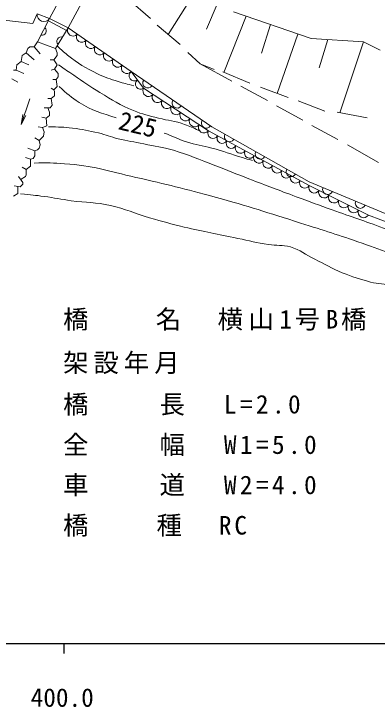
# Model space of a CAD drawing. Units: millimetres, scale not verified. Extents: x 40000 to 680000, y 20000 to 380000.
# Drawn here: x 463068 to 498944, y 198715 to 267142 of the extents above; entities that cross this region are included whole.
import ezdxf
from ezdxf.enums import TextEntityAlignment as Align

# ---------------------------------------------------------------- set-up
doc = ezdxf.new("R2010")
doc.units = ezdxf.units.MM
doc.header["$LTSCALE"] = 1000
for name, color, linetype, lineweight in [('M-BGD', 7, 'Continuous', 13), ('M-STR-HTXT', 7, 'Continuous', 13), ('M-TTL-BAND', 7, 'Continuous', 25)]:
    doc.layers.add(name, color=color, linetype=linetype, lineweight=lineweight)
doc.styles.add('ＭＳ ゴシック', font='')
doc.styles.get('ＭＳ ゴシック').set_extended_font_data('MS Gothic')

msp = doc.modelspace()

# ---------------------------------------------------------------- linework, layer by layer
at = {"layer": 'M-BGD'}
for p, q in [((466603, 266674), (469170, 271590)), ((468431, 265765), (470899, 270390)), ((480846, 269149), (478303, 265117)), ((476569, 266681), (474361, 268636)), ((483150, 268089), (482098, 265633)), ((456977, 267073), (464926, 266190)), ((464926, 266190), (465368, 267137)), ((465368, 267137), (466603, 266674)), ((486021, 266912), (483788, 261368)), ((484755, 267350), (492420, 264701)), ((465388, 264369), (466603, 266674)), ((466479, 266438), (468266, 265494)), ((466603, 266674), (468431, 265765)), ((468431, 265765), (467175, 263709)), ((468431, 265765), (474652, 261450)), ((479492, 264115), (477221, 266029)), ((488425, 266082), (487511, 263279)), ((491116, 265151), (489070, 259296)), ((465388, 264369), (465058, 263878)), ((467175, 263709), (465388, 264369)), ((492420, 264701), (497593, 264385)), ((494067, 264600), (493211, 261828)), ((497593, 264385), (495250, 257374)), ((497593, 264385), (499234, 263565)), ((464465, 263709), (464296, 263285)), ((464635, 263878), (464465, 263709)), ((465058, 263878), (464635, 263878)), ((465058, 263878), (465651, 263201)), ((467175, 263709), (467344, 263285)), ((463873, 263031), (463788, 262439)), ((464296, 263285), (463873, 263031)), ((464296, 263285), (465058, 262608)), ((467344, 263031), (467005, 262608)), ((467344, 263285), (467344, 263031)), ((481469, 262194), (480249, 263316)), ((463365, 262100), (463280, 261592)), ((463788, 262439), (463365, 262100)), ((463788, 262439), (464550, 262100)), ((466667, 262608), (467005, 262608)), ((467005, 262608), (467344, 262100)), ((467344, 262100), (467090, 261677)), ((484588, 260498), (481469, 262194)), ((481469, 262194), (482840, 261658)), ((463280, 261592), (463026, 261592)), ((464042, 261253), (463280, 261592)), ((467090, 261677), (466751, 261592)), ((467090, 261677), (467429, 261253)), ((474652, 261450), (475872, 259793)), ((474652, 261450), (482611, 255999)), ((483695, 261406), (486373, 260312)), ((462857, 260745), (463449, 260407)), ((467429, 260915), (467259, 260661)), ((467429, 261253), (467429, 260915)), ((466921, 260661), (467259, 260661)), ((467259, 260661), (467344, 259983)), ((466751, 259814), (467005, 259645)), ((467344, 259983), (467005, 259645)), ((467005, 259645), (467090, 259475)), ((467090, 259475), (467090, 259052)), ((475872, 259793), (482279, 255594)), ((488107, 258591), (485486, 260007)), ((487410, 259905), (490158, 258896)), ((464656, 258754), (463783, 256208)), ((466751, 258798), (466413, 258798)), ((467090, 259052), (466751, 258798)), ((466751, 258798), (466836, 258121)), ((466836, 258121), (466667, 257867)), ((491612, 256656), (488991, 258072)), ((491154, 258574), (493775, 257522)), ((466667, 257867), (466074, 257867)), ((466413, 257867), (466582, 257443)), ((466582, 257443), (466582, 257105)), ((494981, 257424), (497953, 256877)), ((463783, 256208), (463961, 257221)), ((463783, 256208), (464264, 257117)), ((465820, 256935), (466243, 256851)), ((466582, 257105), (466243, 256851)), ((466243, 256851), (466328, 256089)), ((465905, 255919), (465481, 256004)), ((466328, 256089), (465905, 255919)), ((465905, 255919), (466074, 255496)), ((482611, 255999), (492218, 250573)), ((495075, 254736), (492481, 256110)), ((466074, 255496), (465989, 255073)), ((482279, 255594), (492231, 250205)), ((465143, 254903), (465566, 254649)), ((465989, 255073), (465566, 254649)), ((465566, 254649), (465651, 254226)), ((465143, 253633), (464465, 253887)), ((465566, 253887), (465397, 253718)), ((465651, 254226), (465566, 253887)), ((499081, 252484), (496007, 254206)), ((465397, 253718), (465143, 253633)), ((465143, 253633), (465143, 253125)), ((464719, 252787), (464211, 252956)), ((464973, 252871), (464719, 252787)), ((464719, 252787), (464719, 252109)), ((465143, 253125), (464973, 252871)), ((463873, 252025), (464296, 251771)), ((464719, 252109), (464296, 251771)), ((464296, 251263), (464211, 251093)), ((464296, 251771), (464296, 251263)), ((463534, 251093), (463957, 250501)), ((464211, 251093), (463788, 250839)), ((463957, 250501), (463957, 250331)), ((492218, 250573), (505635, 244948)), ((463703, 250077), (463111, 250162)), ((463449, 250077), (463449, 249400)), ((463957, 250331), (463703, 250077)), ((492231, 250205), (498078, 247282)), ((463449, 249400), (463026, 249146)), ((498078, 247282), (504121, 244939))]:
    msp.add_line(p, q, dxfattribs=at)
for centre, radius, start, end in [((466050, 267079), 685, 175.15101, 323.78176), ((465830, 265474), 444, 258.41487, 45.97754), ((468900, 265491), 542, 149.74385, 320.77466), ((467757, 264423), 444, 74.78721, 222.34989), ((469788, 264875), 542, 149.74385, 320.77466), ((470677, 264259), 542, 149.74385, 320.77466), ((471566, 263642), 542, 149.74385, 320.77466), ((472454, 263026), 542, 149.74385, 320.77466), ((473343, 262410), 542, 149.74385, 320.77466), ((474232, 261793), 542, 149.74385, 320.77466), ((474969, 261045), 515, 127.9865, 304.69952), ((475579, 260216), 515, 127.9865, 304.69952), ((476302, 260320), 500, 145.59037, 325.59037), ((476357, 259534), 549, 151.91936, 321.6021), ((477272, 258934), 549, 151.91936, 321.6021), ((478187, 258334), 549, 151.91936, 321.6021), ((479102, 257734), 549, 151.91936, 321.6021), ((479190, 258342), 500, 145.59037, 325.59037), ((480018, 257134), 549, 151.91936, 321.6021), ((480933, 256535), 549, 151.91936, 321.6021), ((482077, 256364), 500, 145.59037, 325.59037), ((481848, 255935), 549, 151.91936, 321.6021), ((482738, 255361), 515, 153.19689, 329.9348), ((484352, 255015), 500, 150.54409, 330.54409), ((483643, 254872), 515, 153.19689, 329.9348), ((484548, 254382), 515, 153.19689, 329.9348), ((485453, 253892), 515, 153.19689, 329.9348), ((486357, 253402), 515, 153.19689, 329.9348), ((487400, 253294), 500, 150.54409, 330.54409), ((487262, 252912), 515, 153.19689, 329.9348), ((488167, 252422), 515, 153.19689, 329.9348), ((489072, 251932), 515, 153.19689, 329.9348), ((490447, 251573), 500, 150.54409, 330.54409), ((489976, 251442), 515, 153.19689, 329.9348), ((490881, 250952), 515, 153.19689, 329.9348), ((491786, 250462), 515, 153.19689, 329.9348), ((492739, 250003), 547, 158.33466, 328.53524), ((494062, 249800), 500, 157.25272, 337.25272), ((493714, 249516), 547, 158.33466, 328.53524), ((494688, 249028), 547, 158.33466, 328.53524), ((495663, 248541), 547, 158.33466, 328.53524), ((497290, 248447), 500, 157.25272, 337.25272), ((496637, 248054), 547, 158.33466, 328.53524), ((497611, 247567), 547, 158.33466, 328.53524)]:
    msp.add_arc(centre, radius, start, end, dxfattribs=at)
for points, knots in [([(561580, 263303), (560596, 263459), (560108, 263568), (559097, 263831), (557359, 264283), (556392, 264624), (554783, 265421), (553826, 265894), (553134, 266042), (552473, 266880), (552034, 267437), (551980, 267872), (551695, 268521), (551459, 269057), (551393, 269387), (551127, 269909), (550787, 270577), (550562, 270941), (550096, 271528), (549331, 272493), (548700, 272848), (547804, 273694), (546638, 274795), (546060, 275498), (544818, 276512), (543719, 277409), (543071, 277876), (541874, 278636), (540632, 279424), (539920, 279852), (538593, 280487), (537378, 281068), (536702, 281494), (535376, 281727), (534372, 281904), (533786, 281720), (532768, 281727), (531429, 281737), (530679, 281813), (529340, 281790), (528509, 281776), (528045, 281738), (527216, 281685), (526484, 281639), (526076, 281494), (525344, 281538), (524212, 281607), (523587, 281778), (522484, 282043), (520642, 282485), (519602, 282742), (517837, 283431), (516406, 283989), (515693, 284502), (514346, 285239), (513048, 285949), (512392, 286479), (511065, 287132), (509439, 287932), (508493, 288322), (506775, 288899), (504952, 289511), (503889, 289719), (502022, 290181), (500766, 290492), (500057, 290647), (498784, 290875), (498318, 290959), (498166, 290989), (497591, 291078)], [0, 0, 0, 0, 1, 1, 1, 2, 2, 2, 3, 3, 3, 4, 4, 4, 5, 5, 5, 6, 6, 6, 7, 7, 7, 8, 8, 8, 9, 9, 9, 10, 10, 10, 11, 11, 11, 12, 12, 12, 13, 13, 13, 14, 14, 14, 15, 15, 15, 16, 16, 16, 17, 17, 17, 18, 18, 18, 19, 19, 19, 20, 20, 20, 21, 21, 21, 22, 22, 22, 23, 23, 23, 23]), ([(467343, 263983), (467797, 263536), (467958, 263411), (468374, 263070), (469426, 262209), (470101, 261816), (471328, 261229), (472098, 260861), (472558, 260712), (473374, 260463), (473974, 260279), (474187, 260223), (474926, 260052)], [0, 0, 0, 0, 1, 1, 1, 2, 2, 2, 3, 3, 3, 4, 4, 4, 4]), ([(467479, 262110), (468205, 261607), (468394, 261480), (468984, 261082), (469983, 260408), (470530, 260010), (471564, 259390), (472825, 258634), (473510, 258149), (474872, 257596), (475804, 257217), (476367, 257115), (477340, 256857), (478346, 256590), (478952, 256584), (479929, 256222), (480491, 256013), (480702, 255930), (481340, 255614)], [0, 0, 0, 0, 1, 1, 1, 2, 2, 2, 3, 3, 3, 4, 4, 4, 5, 5, 5, 6, 6, 6, 6]), ([(467535, 259987), (468362, 259200), (468693, 258945), (469526, 258403), (470822, 257559), (471705, 257340), (473185, 256889)], [0, 0, 0, 0, 1, 1, 1, 2, 2, 2, 2]), ([(466473, 256005), (467596, 255977), (467930, 255964), (468857, 255856), (469870, 255737), (470433, 255619), (471427, 255388), (472195, 255210), (472596, 255002), (473362, 254813), (474343, 254572), (474910, 254515), (475899, 254309), (477045, 254070), (477705, 254003), (478829, 253678), (480460, 253206), (481320, 252776), (482909, 252178), (484235, 251679), (484965, 251367), (486288, 250860), (488108, 250162), (489129, 249772), (490957, 249093), (492345, 248578), (493124, 248291), (494518, 247790), (496486, 247081), (497607, 246733), (499565, 245995), (501167, 245391), (502045, 245001), (503631, 244355), (505182, 243723), (506008, 243253), (507598, 242728), (508458, 242444), (508964, 242363), (509841, 242139), (510935, 241861), (511568, 241775), (512645, 241438), (513520, 241166), (513992, 240954), (514828, 240579), (515808, 240139), (516327, 239830), (517286, 239345), (518631, 238664), (519327, 238159), (520723, 237590), (521717, 237185), (522300, 237025), (523331, 236728), (524407, 236418), (525020, 236283), (526107, 236013), (527033, 235783), (527544, 235615), (528483, 235445), (529362, 235286), (529861, 235197), (530754, 235172), (531685, 235146), (532044, 235196), (533131, 235340)], [0, 0, 0, 0, 1, 1, 1, 2, 2, 2, 3, 3, 3, 4, 4, 4, 5, 5, 5, 6, 6, 6, 7, 7, 7, 8, 8, 8, 9, 9, 9, 10, 10, 10, 11, 11, 11, 12, 12, 12, 13, 13, 13, 14, 14, 14, 15, 15, 15, 16, 16, 16, 17, 17, 17, 18, 18, 18, 19, 19, 19, 20, 20, 20, 21, 21, 21, 22, 22, 22, 22]), ([(477924, 255379), (478777, 255040), (479237, 254801), (480111, 254519), (481071, 254210), (481643, 254159), (482616, 253893), (483818, 253565), (484468, 253301), (485663, 252949), (486042, 252838), (486163, 252801), (486635, 252667)], [0, 0, 0, 0, 1, 1, 1, 2, 2, 2, 3, 3, 3, 4, 4, 4, 4]), ([(532223, 233417), (529548, 233675), (528702, 233745), (526503, 234258), (524458, 234734), (523271, 234962), (521372, 235856), (520252, 236384), (519751, 236906), (518701, 237560), (517699, 238183), (517164, 238585), (516107, 239109), (515355, 239482), (514934, 239729), (514116, 239922), (513150, 240150), (512580, 240121), (511593, 240230), (510810, 240318), (510364, 240305), (509588, 240441), (507732, 240764), (506713, 241073), (504919, 241646), (503168, 242206), (502265, 242735), (500545, 243385), (499346, 243838), (498672, 244088), (497461, 244507), (495100, 245321), (493764, 245739), (491383, 246494), (488106, 247532), (486276, 248139), (482961, 249049), (479912, 249886), (478189, 250306), (475106, 251005), (472378, 251623), (470864, 252180), (468071, 252351), (466899, 252422), (466457, 252459), (465064, 252414)], [0, 0, 0, 0, 1, 1, 1, 2, 2, 2, 3, 3, 3, 4, 4, 4, 5, 5, 5, 6, 6, 6, 7, 7, 7, 8, 8, 8, 9, 9, 9, 10, 10, 10, 11, 11, 11, 12, 12, 12, 13, 13, 13, 14, 14, 14, 15, 15, 15, 15]), ([(463732, 249389), (464854, 249276), (465153, 249243), (466060, 249123), (467109, 248983), (467689, 248850), (468737, 248702), (470245, 248489), (471120, 248554), (472607, 248225), (474151, 247884), (474953, 247461), (476473, 247023), (477798, 246641), (478537, 246413), (479880, 246098), (481939, 245614), (483107, 245410), (485179, 244983), (486361, 244740), (487016, 244561), (488207, 244373), (489048, 244241), (489555, 244373), (490374, 244142), (491392, 243855), (491844, 243393), (492792, 242922), (493848, 242398), (494415, 242047), (495505, 241597), (496561, 241161), (497176, 240966), (498281, 240672), (499112, 240451), (499631, 240546), (500447, 240273), (501022, 240080), (501305, 239874), (501835, 239579), (502538, 239187), (502845, 238812), (503580, 238485), (504399, 238120), (504925, 238086), (505809, 237938), (506777, 237776), (507331, 237705), (508312, 237728), (509332, 237752), (509898, 237888), (510899, 238085), (511894, 238282), (512393, 238671), (513401, 238779), (513983, 238842), (514337, 238851), (514894, 238674), (515528, 238473), (515831, 238195), (516324, 237749), (516991, 237146), (517173, 236629), (517775, 235961), (518344, 235332), (518604, 234904), (519290, 234405), (520201, 233741), (520817, 233510), (521876, 233122), (522991, 232714), (523677, 232680), (524841, 232449), (525978, 232224), (526615, 232089), (527765, 231945), (529023, 231787), (529470, 231774), (531003, 231713)], [0, 0, 0, 0, 1, 1, 1, 2, 2, 2, 3, 3, 3, 4, 4, 4, 5, 5, 5, 6, 6, 6, 7, 7, 7, 8, 8, 8, 9, 9, 9, 10, 10, 10, 11, 11, 11, 12, 12, 12, 13, 13, 13, 14, 14, 14, 15, 15, 15, 16, 16, 16, 17, 17, 17, 18, 18, 18, 19, 19, 19, 20, 20, 20, 21, 21, 21, 22, 22, 22, 23, 23, 23, 24, 24, 24, 25, 25, 25, 26, 26, 26, 26])]:
    msp.add_open_spline(points, degree=3, knots=knots, dxfattribs=at)
at = {"layer": 'M-TTL-BAND'}
for p, q in [((40000, 205000), (579000, 205000)), ((468000, 205000), (468000, 204000))]:
    msp.add_line(p, q, dxfattribs=at)

# ---------------------------------------------------------------- texts
at = {"layer": 'M-BGD', "style": 'ＭＳ ゴシック'}
msp.add_text('225', height=1833, rotation=346.455, dxfattribs=at).set_placement((473153, 255241), align=Align.BOTTOM_LEFT)
at = {"layer": 'M-STR-HTXT', "char_height": 1833, "attachment_point": 7, "style": 'ＭＳ ゴシック'}
for s, insert in [('\\T1.22;橋\u3000\u3000名\u3000横山1号B橋', (467933, 235881)), ('\\T1.2;架設年月\u3000', (467933, 231586)), ('\\T1.27;橋\u3000\u3000長\u3000L=2.0', (467933, 227488)), ('\\T1.27;全\u3000\u3000幅\u3000W1=5.0', (467933, 223507)), ('\\T1.27;車\u3000\u3000道\u3000W2=4.0', (467933, 219527)), ('\\T1.23;橋\u3000\u3000種\u3000RC', (467933, 215547))]:
    msp.add_mtext(s, dxfattribs=dict(at, insert=insert))
at = {"layer": 'M-TTL-BAND', "style": 'ＭＳ ゴシック'}
msp.add_text('400.0', height=1833, dxfattribs=at).set_placement((467844, 198195), align=Align.BOTTOM_CENTER)

doc.saveas('drawing.dxf')
